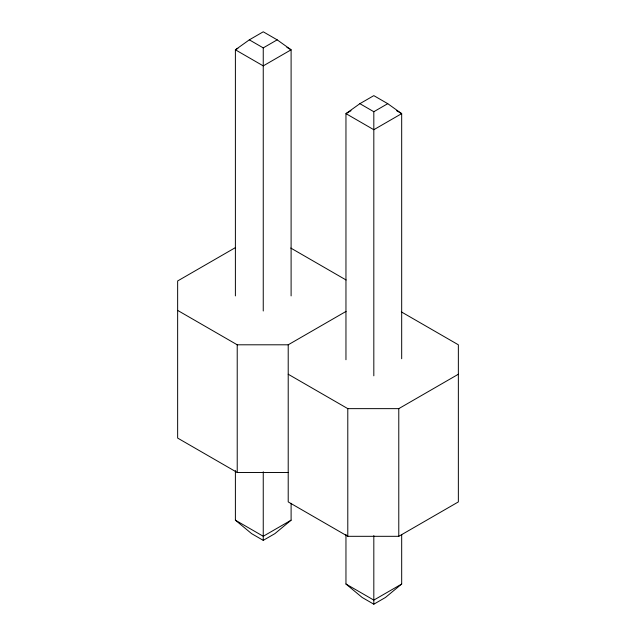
<?xml version="1.0" encoding="UTF-8"?>
<svg xmlns="http://www.w3.org/2000/svg" width="636" height="636" viewBox="0 0 636 636"><rect width="100%" height="100%" fill="white"/><g stroke="black" fill="none" stroke-linecap="round" stroke-linejoin="round"><path stroke-width="0.95" d="M291.105 503.315L291.105 520.184L274.879 533.644L263.248 540.362L251.618 533.644L235.392 520.184L235.392 470.56M401.682 534.399L401.682 584.023L385.456 597.482L373.817 604.2L362.186 597.482L345.96 584.023L345.96 534.399M291.105 295.907L291.105 49.799L277.177 39.845L263.248 31.8L249.32 39.845L235.392 49.799L235.392 295.907M401.682 358.752L401.682 113.629L387.745 103.676L373.817 95.639L359.889 103.676L345.96 113.629L345.96 359.745M237.92 48.336L235.392 49.799L263.248 65.882L291.105 49.799L286.884 47.358M249.32 39.845L263.248 47.883L277.177 39.845M351.024 110.704L345.96 113.629L373.817 129.72L401.682 113.629L396.61 110.704M359.889 103.676L373.817 111.721L387.745 103.676M235.519 247.547L177.643 280.961L177.643 438.077L237.22 472.476L288.211 472.476M177.643 310.4L237.22 344.799L288.211 344.799L346.087 311.386M288.211 374.238L347.789 408.638L398.78 408.638L458.357 374.238M291.105 520.184L263.248 536.267L235.392 520.184M288.211 344.799L288.211 501.915L347.789 536.315L398.78 536.315L458.357 501.915L458.357 344.799L401.332 311.879M401.682 584.023L373.817 600.106L345.96 584.023M290.763 248.04L346.087 279.983M398.78 408.638L398.78 536.315M373.817 111.721L373.817 375.828M373.817 535.599L373.817 604.2M347.789 408.638L347.789 536.315M263.248 47.883L263.248 310.996M263.248 471.761L263.248 540.362M237.22 344.799L237.22 472.476"/></g></svg>
